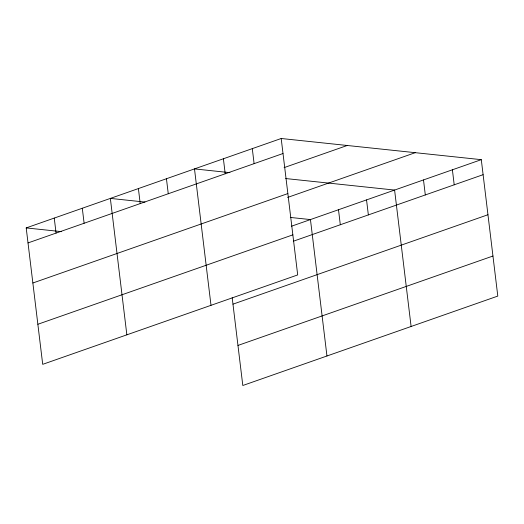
<?xml version="1.0" encoding="UTF-8"?>
<svg xmlns="http://www.w3.org/2000/svg" width="524" height="524" viewBox="0 0 524 524"><rect width="100%" height="100%" fill="white"/><g stroke="black" fill="none" stroke-linecap="round" stroke-linejoin="round"><path stroke-width="0.79" d="M281.192 138.5L297.697 274.923L42.706 364.337L26.2 227.914L281.192 138.5L481.294 159.663L497.8 296.086L242.809 385.5L232.191 297.743M28.014 242.926L283.006 153.519M284.1 167.621L347.222 145.489M32.868 282.993L287.853 193.579M287.624 197.437L415.257 152.68M291.495 226.217L481.294 159.663M37.859 324.271L292.851 234.857M293.316 241.23L483.108 174.682M232.97 304.156L487.955 214.742M237.962 345.434L492.953 256.02M229.925 172.651L194.489 168.905L211.002 305.322M285.632 178.54L394.598 190.068L411.104 326.485M144.971 202.067L110.348 198.406L126.854 334.829M290.316 217.44L310.45 219.569L326.956 355.993M26.2 227.914L61.636 231.66M452.395 169.796L454.21 184.815M423.497 179.935L425.311 194.948M366.545 199.899L368.365 214.919M338.497 209.738L340.312 224.75M252.293 148.639L254.107 163.652M223.394 158.772L225.209 173.785M166.442 178.736L168.263 193.756M138.395 188.575L140.209 203.587M82.294 208.244L84.115 223.257M54.247 218.082L56.068 233.095"/></g></svg>
